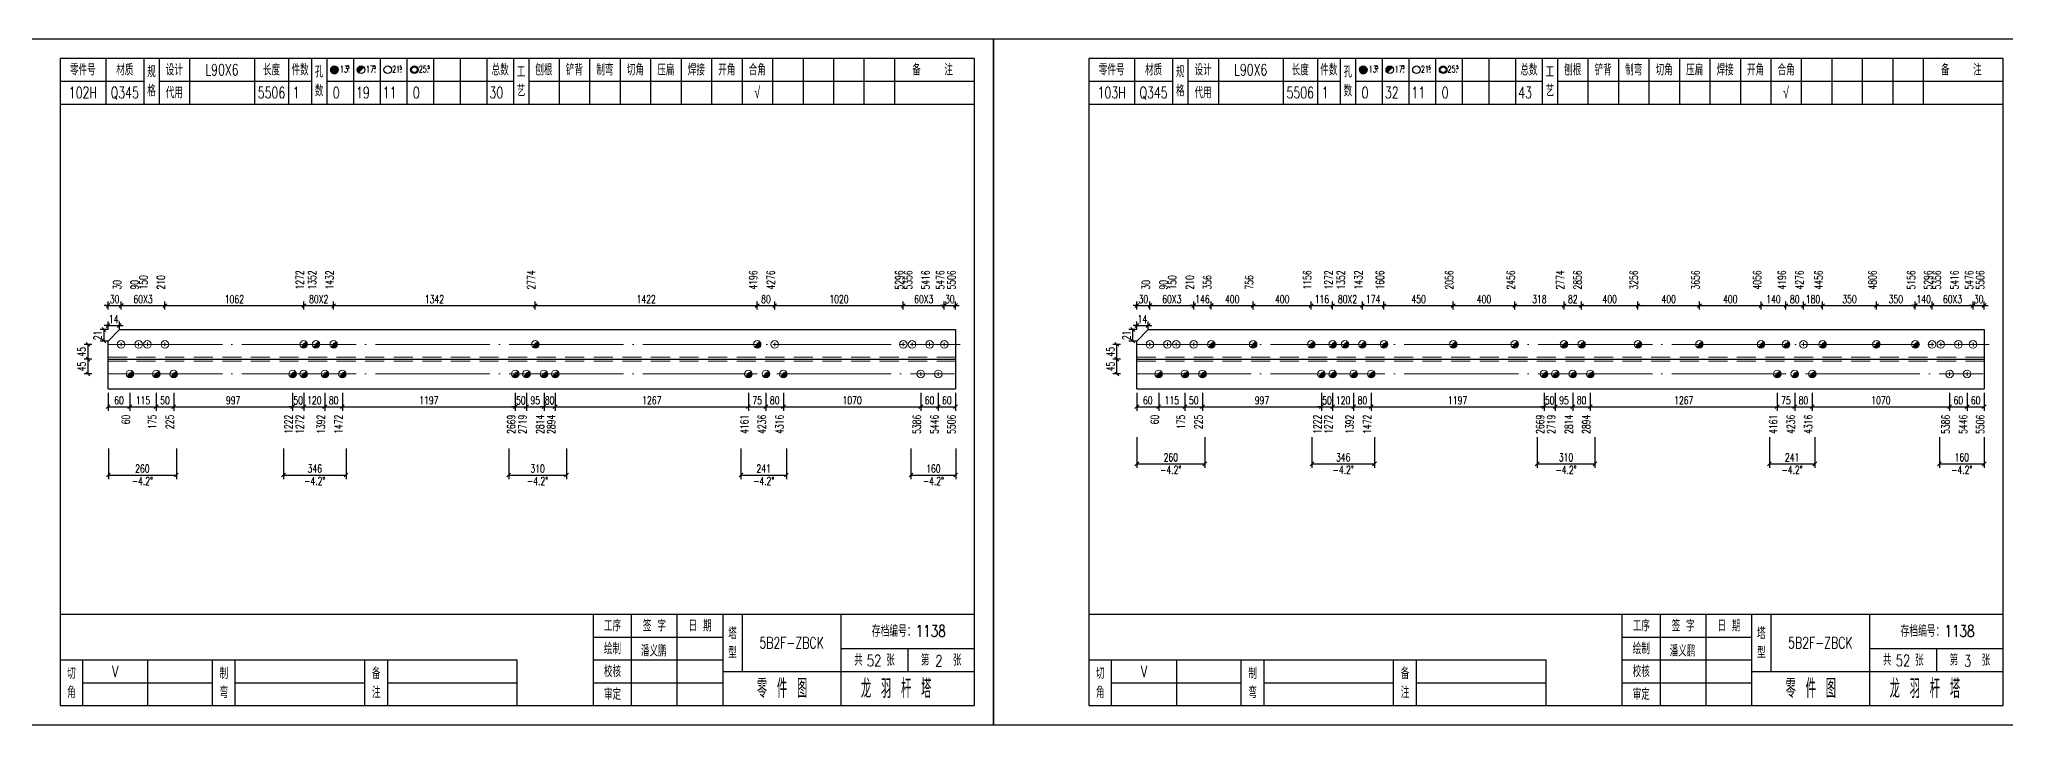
# Model space of a CAD drawing. Header units: millimetres. Extents: x 0 to 30240, y -10896 to -1348.
# Drawn here: x 290 to 806, y -1528 to -1348 of the extents above; entities that cross this region are included whole.
import ezdxf
from ezdxf.enums import TextEntityAlignment as Align

# ---------------------------------------------------------------- set-up
doc = ezdxf.new("R2010")
doc.units = ezdxf.units.MM
doc.header["$LTSCALE"] = 20
doc.header["$PDMODE"] = 1
doc.linetypes.add('DASHDOT2X', pattern=[1.75, 1.5, -0.125, 0, -0.125])
doc.linetypes.add('HIDDEN', pattern=[0.375, 0.25, -0.125])
for name, color, linetype, lineweight in [('1', 7, 'Continuous', 25), ('11', 3, 'Continuous', 13), ('2', 1, 'HIDDEN', 13), ('5', 1, 'Continuous', 13), ('7', 2, 'DASHDOT2X', 13)]:
    doc.layers.add(name, color=color, linetype=linetype, lineweight=lineweight)
doc.styles.get("Standard").update_dxf_attribs({"font": 'simplex', "width": 0.7, "bigfont": 'gbhzfs.shx'})
doc.styles.add('SYMBOL_TXT', font='txt.shx', dxfattribs={"width": 0.6})
doc.styles.add('TITLE_TXT', font='simplex.shx', dxfattribs={"width": 0.75, "height": 2.5, "bigfont": 'gbhzfs.shx'})
doc.dimstyles.get("Standard").update_dxf_attribs({"dimtxt": 2.1, "dimasz": 1, "dimexe": 1.05, "dimexo": 0, "dimgap": 0.63, "dimtad": 1, "dimzin": 0, "dimdsep": 46, "dimtxsty": 'standard', "dimblk": 'OBLIQUE', "dimblk1": 'OBLIQUE', "dimblk2": 'OBLIQUE', "dimcen": 0.09, "dimadec": 0, "dimazin": 0, "dimtfac": 1, "dimtdec": 1, "dimtix": 1, "dimtmove": 0, "dimatfit": 3, "dimfxl": 0, "dimtolj": 1, "dimtzin": 0, "dimarcsym": 0})
pattern_1 = [(0, (-3, 0), (0, 0.0125), [])]

# ---------------------------------------------------------------- blocks, each defined once
blk = doc.blocks.new('M12_HOLE')
h = blk.add_hatch()
h.set_pattern_fill('LINE', scale=0.1, style=0)
h.set_pattern_definition(pattern_1)
h.paths.add_polyline_path([(-5, 0, 1), (-1, 0, 1)])
at = {"color": 7}
blk.add_circle((-3, 0), 2, dxfattribs=at)
at = {"color": 7, "attachment_point": 1, "style": 'SYMBOL_TXT'}
for s, insert, char_height, width in [('13\\f??|b0|i0|c0|p54;.', (-0.1, 2.1), 3.5, 5.707), ('5', (3.7, 2.3), 1.8, 2.931)]:
    blk.add_mtext(s, dxfattribs=dict(at, insert=insert, char_height=char_height, width=width))
blk = doc.blocks.new('M16_HOLE')
h = blk.add_hatch()
h.set_pattern_fill('LINE', scale=0.1, style=0)
h.set_pattern_definition(pattern_1)
h.paths.add_polyline_path([(-1.6, 1.4, 0.668179), (-5, 0, 0.198912), (-4.4, -1.4)])
at = {"color": 7}
blk.add_circle((-3, 0), 2, dxfattribs=at)
at = {"color": 7, "attachment_point": 1, "style": 'SYMBOL_TXT'}
for s, insert, char_height, width in [('17.', (-0.4, 2.1), 3.5, 6.316), ('5', (3.6, 2.3), 1.8, 1.822)]:
    blk.add_mtext(s, dxfattribs=dict(at, insert=insert, char_height=char_height, width=width))
blk = doc.blocks.new('M20_HOLE')
at = {"color": 7}
blk.add_circle((-3, 0), 2, dxfattribs=at)
at = {"color": 7, "attachment_point": 1, "style": 'SYMBOL_TXT'}
for s, insert, char_height, width in [('21.', (-0.7, 2), 3.5, 6.074), ('5', (3.3, 2), 1.8, 1.458)]:
    blk.add_mtext(s, dxfattribs=dict(at, insert=insert, char_height=char_height, width=width))
blk = doc.blocks.new('M24_HOLE')
at = {"color": 7}
for radius in [2, 1.5]:
    blk.add_circle((-3, 0), radius, dxfattribs=at)
at = {"color": 7, "attachment_point": 1, "style": 'SYMBOL_TXT'}
for s, insert, char_height, width in [('25.', (-0.7, 2.1), 3.5, 2.429), ('5', (3.9, 2.3), 1.8, 1.944)]:
    blk.add_mtext(s, dxfattribs=dict(at, insert=insert, char_height=char_height, width=width))
blk = doc.blocks.new('JgCard')
for p, q in [((270, 180), (0, 180)), ((0, 180), (0, 0)), ((270, 0), (270, 180)), ((265, 175), (25, 175)), ((25, 175), (25, 5)), ((37, 175), (37, 163)), ((47, 175), (47, 163)), ((51, 175), (51, 163)), ((59, 175), (59, 163)), ((76, 175), (76, 163)), ((85, 175), (85, 163)), ((91, 175), (91, 163)), ((95, 175), (95, 163)), ((102, 175), (102, 163)), ((109, 175), (109, 163)), ((116, 175), (116, 163)), ((123, 175), (123, 163)), ((130, 175), (130, 163)), ((137, 175), (137, 163)), ((144, 175), (144, 163)), ((148, 175), (148, 163)), ((156, 175), (156, 163)), ((164, 175), (164, 163)), ((172, 175), (172, 163)), ((180, 175), (180, 163)), ((188, 175), (188, 163)), ((196, 175), (196, 163)), ((204, 175), (204, 163)), ((212, 175), (212, 163)), ((220, 175), (220, 163)), ((228, 175), (228, 163)), ((236, 175), (236, 163)), ((244, 175), (244, 163)), ((265, 5), (265, 175)), ((25, 169), (47, 169)), ((51, 169), (91, 169)), ((95, 169), (144, 169)), ((148, 169), (265, 169)), ((25, 163), (265, 163)), ((25, 29), (265, 29)), ((165, 5), (165, 29)), ((175, 5), (175, 29)), ((187, 5), (187, 29)), ((199, 5), (199, 29)), ((204, 29), (204, 14)), ((230, 5), (230, 29)), ((165, 23), (199, 23)), ((25, 17), (145, 17)), ((31, 5), (31, 17)), ((48, 17), (48, 5)), ((65, 5), (65, 17)), ((71, 5), (71, 17)), ((105, 5), (105, 17)), ((111, 5), (111, 17)), ((145, 5), (145, 17)), ((165, 17), (199, 17)), ((230, 20), (265, 20)), ((247.5, 20), (247.5, 14)), ((31, 11), (65, 11)), ((71, 11), (105, 11)), ((111, 11), (145, 11)), ((165, 11), (199, 11)), ((199, 14), (265, 14)), ((0, 0), (270, 0)), ((25, 5), (265, 5))]:
    blk.add_line(p, q)
blk.add_lwpolyline([(96.03, 171.99, -1), (98.03, 171.99, -1)], format="xyb", close=True)
blk.add_point((145, 96))
at = {"xscale": 0.5, "yscale": 0.5, "zscale": 0.5}
for name, p in [('M12_HOLE', (98.53, 171.99)), ('M16_HOLE', (105.5, 172)), ('M20_HOLE', (112.5, 172)), ('M24_HOLE', (119.5, 172))]:
    blk.add_blockref(name, p, dxfattribs=at)
at = {"style": 'TITLE_TXT', "width": 0.75}
for s, height, p in [('存档编号：1138', 3.076, (238.02, 23.07)), ('潘义鹏', 3, (177.45, 17.91)), ('龙 羽 杆 塔', 5, (235.17, 6.97))]:
    blk.add_text(s, height=height, dxfattribs=at).set_placement(p)
at = {"attachment_point": 5, "style": 'TITLE_TXT'}
for s, insert, char_height, width in [('零件号', (31, 172), 3, 15), ('材质', (42, 172), 3, 8), ('规格', (49, 169), 3, 4), ('设计', (55, 172), 3, 8), ('长度', (80.5, 172), 3, 8), ('件数', (88, 172), 3, 6), ('孔数', (93, 169), 3, 4), ('总数', (140.5, 172), 3, 7), ('工\\P艺', (146, 169), 3, 4), ('刨根', (152, 172), 3, 8), ('铲背', (160, 172), 3, 8), ('制弯', (168, 172), 3, 8), ('切角', (176, 172), 3, 8), ('压扁', (184, 172), 3, 8), ('焊接', (192, 172), 3, 8), ('开角', (200, 172), 3, 8), ('合角', (208, 172), 3, 8), ('备    注', (254, 172), 3, 22), ('代用', (55, 166), 3, 8), ('工序', (170, 26), 3, 10), ('签 字', (181, 26), 3, 12), ('日 期', (193, 26), 3, 12), ('塔\\P型', (201.5, 21.5), 3, 5), ('绘制', (170, 20), 3, 10), ('校核', (170, 14), 3, 10), ('共    张', (238.75, 17), 3, 17.5), ('第    张', (256.25, 17), 3, 17.5), ('切\\P角', (28, 11), 3, 6), ('制\\P弯', (68, 11), 3, 6), ('备\\P注', (108, 11), 3, 6), ('零 件 图', (214.5, 9.5), 5, 31), ('审定', (170, 8), 3, 10)]:
    blk.add_mtext(s, dxfattribs=dict(at, insert=insert, char_height=char_height, width=width))
blk = doc.blocks.new('M16')
for p, q in [((-0.71, -0.71), (0.71, 0.71)), ((-0.4, 0), (0.4, 0)), ((0, 0.4), (0, -0.4))]:
    blk.add_line(p, q)
blk.add_circle((0, 0), 1)
for radius in [0.8, 0.6, 0.4, 0.2]:
    blk.add_arc((0, 0), radius, 225, 45)
blk = doc.blocks.new('M20')
for p, q in [((-0.5, 0), (0.5, 0)), ((0, -0.5), (0, 0.5))]:
    blk.add_line(p, q)
blk.add_circle((0, 0), 1)
blk = doc.blocks.new('_Oblique')
at = {"color": 0, "linetype": 'ByBlock', "lineweight": -2}
blk.add_line((-0.5, -0.5), (0.5, 0.5), dxfattribs=at)
blk = doc.blocks.new('*D62')
at = {"layer": '11', "color": 0, "lineweight": -2}
for p, q in [((356.04, -1444.36), (355.04, -1444.36)), ((356.04, -1440.68), (356.04, -1445.41)), ((356.04, -1444.36), (358.98, -1444.36)), ((358.98, -1440.68), (358.98, -1445.41)), ((358.98, -1444.36), (359.98, -1444.36))]:
    blk.add_line(p, q, dxfattribs=at)
at = {"layer": 'Defpoints', "color": 0}
for p in [(356.04, -1440.68), (358.98, -1440.68), (358.98, -1444.36)]:
    blk.add_point(p, dxfattribs=at)
at = {"layer": '11', "color": 0, "lineweight": -2}
blk.add_blockref('_Oblique', (356.04, -1444.36), dxfattribs=at)
at = {"layer": '11', "color": 0, "lineweight": -2, "rotation": 180}
blk.add_blockref('_Oblique', (358.98, -1444.36), dxfattribs=at)
at = {"layer": '11', "color": 0, "insert": (357.51, -1442.68), "char_height": 2.1, "attachment_point": 5}
blk.add_mtext('\\A1;50', dxfattribs=at)
blk = doc.blocks.new('*D66')
at = {"layer": '11', "color": 0, "lineweight": -2}
for p, q in [((414.48, -1444.36), (413.48, -1444.36)), ((414.48, -1440.68), (414.48, -1445.41)), ((414.48, -1444.36), (417.42, -1444.36)), ((417.42, -1440.68), (417.42, -1445.41)), ((417.42, -1444.36), (418.42, -1444.36))]:
    blk.add_line(p, q, dxfattribs=at)
at = {"layer": 'Defpoints', "color": 0}
for p in [(414.48, -1440.68), (417.42, -1440.68), (417.42, -1444.36)]:
    blk.add_point(p, dxfattribs=at)
at = {"layer": '11', "color": 0, "lineweight": -2}
blk.add_blockref('_Oblique', (414.48, -1444.36), dxfattribs=at)
at = {"layer": '11', "color": 0, "lineweight": -2, "rotation": 180}
blk.add_blockref('_Oblique', (417.42, -1444.36), dxfattribs=at)
at = {"layer": '11', "color": 0, "insert": (415.95, -1442.68), "char_height": 2.1, "attachment_point": 5}
blk.add_mtext('\\A1;50', dxfattribs=at)
blk = doc.blocks.new('*D68')
at = {"layer": '11', "color": 0, "lineweight": -2}
for p, q in [((422.02, -1444.36), (421.02, -1444.36)), ((422.02, -1440.68), (422.02, -1445.41)), ((422.02, -1444.36), (424.96, -1444.36)), ((424.96, -1440.68), (424.96, -1445.41)), ((424.96, -1444.36), (425.96, -1444.36))]:
    blk.add_line(p, q, dxfattribs=at)
at = {"layer": 'Defpoints', "color": 0}
for p in [(422.02, -1440.68), (424.96, -1440.68), (424.96, -1444.36)]:
    blk.add_point(p, dxfattribs=at)
at = {"layer": '11', "color": 0, "lineweight": -2}
blk.add_blockref('_Oblique', (422.02, -1444.36), dxfattribs=at)
at = {"layer": '11', "color": 0, "lineweight": -2, "rotation": 180}
blk.add_blockref('_Oblique', (424.96, -1444.36), dxfattribs=at)
at = {"layer": '11', "color": 0, "insert": (423.49, -1442.68), "char_height": 2.1, "attachment_point": 5}
blk.add_mtext('\\A1;80', dxfattribs=at)
blk = doc.blocks.new('*D75')
at = {"layer": '11', "color": 0, "lineweight": -2}
for p, q in [((307.6, -1417.79), (306.6, -1417.79)), ((307.6, -1418.84), (307.6, -1416.74)), ((307.6, -1417.79), (311.04, -1417.79)), ((311.04, -1418.84), (311.04, -1416.74)), ((311.04, -1417.79), (312.04, -1417.79))]:
    blk.add_line(p, q, dxfattribs=at)
at = {"layer": 'Defpoints', "color": 0}
for p in [(307.6, -1418.84), (311.04, -1417.79), (311.04, -1418.84)]:
    blk.add_point(p, dxfattribs=at)
at = {"layer": '11', "color": 0, "lineweight": -2}
blk.add_blockref('_Oblique', (307.6, -1417.79), dxfattribs=at)
at = {"layer": '11', "color": 0, "lineweight": -2, "rotation": 180}
blk.add_blockref('_Oblique', (311.04, -1417.79), dxfattribs=at)
at = {"layer": '11', "color": 0, "insert": (309.32, -1416.11), "char_height": 2.1, "attachment_point": 5}
blk.add_mtext('\\A1;30', dxfattribs=at)
blk = doc.blocks.new('*D84')
at = {"layer": '11', "color": 0, "lineweight": -2}
for p, q in [((527.06, -1417.79), (526.06, -1417.79)), ((527.06, -1418.84), (527.06, -1416.74)), ((527.06, -1417.79), (530, -1417.79)), ((530, -1418.84), (530, -1416.74)), ((530, -1417.79), (531, -1417.79))]:
    blk.add_line(p, q, dxfattribs=at)
at = {"layer": 'Defpoints', "color": 0}
for p in [(527.06, -1418.84), (530, -1417.79), (530, -1418.84)]:
    blk.add_point(p, dxfattribs=at)
at = {"layer": '11', "color": 0, "lineweight": -2}
blk.add_blockref('_Oblique', (527.06, -1417.79), dxfattribs=at)
at = {"layer": '11', "color": 0, "lineweight": -2, "rotation": 180}
blk.add_blockref('_Oblique', (530, -1417.79), dxfattribs=at)
at = {"layer": '11', "color": 0, "insert": (528.53, -1416.11), "char_height": 2.1, "attachment_point": 5}
blk.add_mtext('\\A1;30', dxfattribs=at)
blk = doc.blocks.new('*D86')
at = {"layer": '11', "color": 0, "lineweight": -2}
for p, q in [((307.6, -1423.04), (306.6, -1423.04)), ((307.6, -1424.09), (307.6, -1421.99)), ((307.6, -1423.04), (310.58, -1423.04)), ((310.58, -1424.09), (310.58, -1421.99)), ((310.58, -1423.04), (311.58, -1423.04))]:
    blk.add_line(p, q, dxfattribs=at)
at = {"layer": 'Defpoints', "color": 0}
for p in [(307.6, -1424.09), (310.58, -1423.04), (310.58, -1424.09)]:
    blk.add_point(p, dxfattribs=at)
at = {"layer": '11', "color": 0, "lineweight": -2}
blk.add_blockref('_Oblique', (307.6, -1423.04), dxfattribs=at)
at = {"layer": '11', "color": 0, "lineweight": -2, "rotation": 180}
blk.add_blockref('_Oblique', (310.58, -1423.04), dxfattribs=at)
at = {"layer": '11', "color": 0, "insert": (309.09, -1421.36), "char_height": 2.1, "attachment_point": 5}
blk.add_mtext('\\A1;14', dxfattribs=at)
blk = doc.blocks.new('*D93')
at = {"layer": '11', "color": 0, "lineweight": -2}
for p, q in [((626.04, -1444.36), (625.04, -1444.36)), ((626.04, -1440.68), (626.04, -1445.41)), ((626.04, -1444.36), (628.98, -1444.36)), ((628.98, -1440.68), (628.98, -1445.41)), ((628.98, -1444.36), (629.98, -1444.36))]:
    blk.add_line(p, q, dxfattribs=at)
at = {"layer": 'Defpoints', "color": 0}
for p in [(626.04, -1440.68), (628.98, -1440.68), (628.98, -1444.36)]:
    blk.add_point(p, dxfattribs=at)
at = {"layer": '11', "color": 0, "lineweight": -2}
blk.add_blockref('_Oblique', (626.04, -1444.36), dxfattribs=at)
at = {"layer": '11', "color": 0, "lineweight": -2, "rotation": 180}
blk.add_blockref('_Oblique', (628.98, -1444.36), dxfattribs=at)
at = {"layer": '11', "color": 0, "insert": (627.51, -1442.68), "char_height": 2.1, "attachment_point": 5}
blk.add_mtext('\\A1;50', dxfattribs=at)
blk = doc.blocks.new('*D97')
at = {"layer": '11', "color": 0, "lineweight": -2}
for p, q in [((684.48, -1444.36), (683.48, -1444.36)), ((684.48, -1440.68), (684.48, -1445.41)), ((684.48, -1444.36), (687.42, -1444.36)), ((687.42, -1440.68), (687.42, -1445.41)), ((687.42, -1444.36), (688.42, -1444.36))]:
    blk.add_line(p, q, dxfattribs=at)
at = {"layer": 'Defpoints', "color": 0}
for p in [(684.48, -1440.68), (687.42, -1440.68), (687.42, -1444.36)]:
    blk.add_point(p, dxfattribs=at)
at = {"layer": '11', "color": 0, "lineweight": -2}
blk.add_blockref('_Oblique', (684.48, -1444.36), dxfattribs=at)
at = {"layer": '11', "color": 0, "lineweight": -2, "rotation": 180}
blk.add_blockref('_Oblique', (687.42, -1444.36), dxfattribs=at)
at = {"layer": '11', "color": 0, "insert": (685.95, -1442.68), "char_height": 2.1, "attachment_point": 5}
blk.add_mtext('\\A1;50', dxfattribs=at)
blk = doc.blocks.new('*D106')
at = {"layer": '11', "color": 0, "lineweight": -2}
for p, q in [((577.6, -1417.79), (576.6, -1417.79)), ((577.6, -1418.84), (577.6, -1416.74)), ((577.6, -1417.79), (581.04, -1417.79)), ((581.04, -1418.84), (581.04, -1416.74)), ((581.04, -1417.79), (582.04, -1417.79))]:
    blk.add_line(p, q, dxfattribs=at)
at = {"layer": 'Defpoints', "color": 0}
for p in [(577.6, -1418.84), (581.04, -1417.79), (581.04, -1418.84)]:
    blk.add_point(p, dxfattribs=at)
at = {"layer": '11', "color": 0, "lineweight": -2}
blk.add_blockref('_Oblique', (577.6, -1417.79), dxfattribs=at)
at = {"layer": '11', "color": 0, "lineweight": -2, "rotation": 180}
blk.add_blockref('_Oblique', (581.04, -1417.79), dxfattribs=at)
at = {"layer": '11', "color": 0, "insert": (579.32, -1416.11), "char_height": 2.1, "attachment_point": 5}
blk.add_mtext('\\A1;30', dxfattribs=at)
blk = doc.blocks.new('*D108')
at = {"layer": '11', "color": 0, "lineweight": -2}
for p, q in [((592.54, -1417.79), (591.54, -1417.79)), ((592.54, -1418.84), (592.54, -1416.74)), ((592.54, -1417.79), (597.14, -1417.79)), ((597.14, -1418.84), (597.14, -1416.74)), ((597.14, -1417.79), (598.14, -1417.79))]:
    blk.add_line(p, q, dxfattribs=at)
at = {"layer": 'Defpoints', "color": 0}
for p in [(592.54, -1418.84), (597.14, -1417.79), (597.14, -1418.84)]:
    blk.add_point(p, dxfattribs=at)
at = {"layer": '11', "color": 0, "lineweight": -2}
blk.add_blockref('_Oblique', (592.54, -1417.79), dxfattribs=at)
at = {"layer": '11', "color": 0, "lineweight": -2, "rotation": 180}
blk.add_blockref('_Oblique', (597.14, -1417.79), dxfattribs=at)
at = {"layer": '11', "color": 0, "insert": (594.84, -1416.11), "char_height": 2.1, "attachment_point": 5}
blk.add_mtext('\\A1;146', dxfattribs=at)
blk = doc.blocks.new('*D126')
at = {"layer": '11', "color": 0, "lineweight": -2}
for p, q in [((781.9, -1417.79), (780.9, -1417.79)), ((781.9, -1418.84), (781.9, -1416.74)), ((781.9, -1417.79), (786.31, -1417.79)), ((786.31, -1418.84), (786.31, -1416.74)), ((786.31, -1417.79), (787.31, -1417.79))]:
    blk.add_line(p, q, dxfattribs=at)
at = {"layer": 'Defpoints', "color": 0}
for p in [(781.9, -1418.84), (786.31, -1417.79), (786.31, -1418.84)]:
    blk.add_point(p, dxfattribs=at)
at = {"layer": '11', "color": 0, "lineweight": -2}
blk.add_blockref('_Oblique', (781.9, -1417.79), dxfattribs=at)
at = {"layer": '11', "color": 0, "lineweight": -2, "rotation": 180}
blk.add_blockref('_Oblique', (786.31, -1417.79), dxfattribs=at)
at = {"layer": '11', "color": 0, "insert": (784.11, -1416.11), "char_height": 2.1, "attachment_point": 5}
blk.add_mtext('\\A1;140', dxfattribs=at)
blk = doc.blocks.new('*D128')
at = {"layer": '11', "color": 0, "lineweight": -2}
for p, q in [((797.06, -1417.79), (796.06, -1417.79)), ((797.06, -1418.84), (797.06, -1416.74)), ((797.06, -1417.79), (800, -1417.79)), ((800, -1418.84), (800, -1416.74)), ((800, -1417.79), (801, -1417.79))]:
    blk.add_line(p, q, dxfattribs=at)
at = {"layer": 'Defpoints', "color": 0}
for p in [(797.06, -1418.84), (800, -1417.79), (800, -1418.84)]:
    blk.add_point(p, dxfattribs=at)
at = {"layer": '11', "color": 0, "lineweight": -2}
blk.add_blockref('_Oblique', (797.06, -1417.79), dxfattribs=at)
at = {"layer": '11', "color": 0, "lineweight": -2, "rotation": 180}
blk.add_blockref('_Oblique', (800, -1417.79), dxfattribs=at)
at = {"layer": '11', "color": 0, "insert": (798.53, -1416.11), "char_height": 2.1, "attachment_point": 5}
blk.add_mtext('\\A1;30', dxfattribs=at)
blk = doc.blocks.new('*D130')
at = {"layer": '11', "color": 0, "lineweight": -2}
for p, q in [((577.6, -1423.04), (576.6, -1423.04)), ((577.6, -1424.09), (577.6, -1421.99)), ((577.6, -1423.04), (580.58, -1423.04)), ((580.58, -1424.09), (580.58, -1421.99)), ((580.58, -1423.04), (581.58, -1423.04))]:
    blk.add_line(p, q, dxfattribs=at)
at = {"layer": 'Defpoints', "color": 0}
for p in [(577.6, -1424.09), (580.58, -1423.04), (580.58, -1424.09)]:
    blk.add_point(p, dxfattribs=at)
at = {"layer": '11', "color": 0, "lineweight": -2}
blk.add_blockref('_Oblique', (577.6, -1423.04), dxfattribs=at)
at = {"layer": '11', "color": 0, "lineweight": -2, "rotation": 180}
blk.add_blockref('_Oblique', (580.58, -1423.04), dxfattribs=at)
at = {"layer": '11', "color": 0, "insert": (579.09, -1421.36), "char_height": 2.1, "attachment_point": 5}
blk.add_mtext('\\A1;14', dxfattribs=at)

msp = doc.modelspace()

# ---------------------------------------------------------------- linework, layer by layer
at = {"layer": '1'}
for p, q in [((307.6, -1427.115), (310.581, -1424.093)), ((310.581, -1424.093), (530, -1424.093)), ((530, -1424.093), (530, -1439.633)), ((577.6, -1427.115), (580.581, -1424.093)), ((580.581, -1424.093), (800, -1424.093)), ((800, -1424.093), (800, -1439.633)), ((307.6, -1431.863), (307.6, -1427.115)), ((577.6, -1431.863), (577.6, -1427.115)), ((307.6, -1439.633), (307.6, -1431.863)), ((307.6, -1431.863), (530, -1431.863)), ((577.6, -1439.633), (577.6, -1431.863)), ((577.6, -1431.863), (800, -1431.863)), ((307.6, -1439.633), (530, -1439.633)), ((577.6, -1439.633), (800, -1439.633))]:
    msp.add_line(p, q, dxfattribs=at)
at = {"layer": '2'}
for p, q in [((307.6, -1431.345), (530, -1431.345)), ((307.6, -1432.381), (530, -1432.381)), ((577.6, -1431.345), (800, -1431.345)), ((577.6, -1432.381), (800, -1432.381))]:
    msp.add_line(p, q, dxfattribs=at)
at = {"layer": '7'}
for p, q in [((307.6, -1427.978), (531.26, -1427.978)), ((577.6, -1427.978), (801.26, -1427.978)), ((307.6, -1435.748), (529.71, -1435.748)), ((577.6, -1435.748), (799.71, -1435.748))]:
    msp.add_line(p, q, dxfattribs=at)

# ---------------------------------------------------------------- block references
at = {"layer": '1'}
for p in [(270, -1527.863), (540, -1527.863)]:
    msp.add_blockref('JgCard', p, dxfattribs=at)
at = {"layer": '5'}
for name, p in [('M20', (311.04, -1427.978)), ('M20', (315.64, -1427.978)), ('M20', (317.94, -1427.978)), ('M20', (322.54, -1427.978)), ('M16', (358.978, -1427.978)), ('M16', (362.209, -1427.978)), ('M16', (366.809, -1427.978)), ('M16', (419.724, -1427.978)), ('M16', (477.968, -1427.978)), ('M20', (482.568, -1427.978)), ('M20', (516.31, -1427.978)), ('M20', (518.61, -1427.978)), ('M20', (523.21, -1427.978)), ('M20', (527.06, -1427.978)), ('M20', (581.04, -1427.978)), ('M20', (585.64, -1427.978)), ('M20', (587.94, -1427.978)), ('M20', (592.54, -1427.978)), ('M16', (597.14, -1427.978)), ('M16', (608.136, -1427.978)), ('M16', (623.372, -1427.978)), ('M16', (628.978, -1427.978)), ('M16', (632.209, -1427.978)), ('M16', (636.809, -1427.978)), ('M16', (642.468, -1427.978)), ('M16', (660.644, -1427.978)), ('M16', (676.801, -1427.978)), ('M16', (689.724, -1427.978)), ('M16', (694.324, -1427.978)), ('M16', (709.114, -1427.978)), ('M16', (725.27, -1427.978)), ('M16', (741.427, -1427.978)), ('M16', (747.968, -1427.978)), ('M20', (752.568, -1427.978)), ('M16', (757.583, -1427.978)), ('M16', (771.72, -1427.978)), ('M16', (781.9, -1427.978)), ('M20', (786.31, -1427.978)), ('M20', (788.61, -1427.978)), ('M20', (793.21, -1427.978)), ('M20', (797.06, -1427.978)), ('M16', (313.34, -1435.748)), ('M16', (320.24, -1435.748)), ('M16', (324.84, -1435.748)), ('M16', (356.038, -1435.748)), ('M16', (358.978, -1435.748)), ('M16', (364.509, -1435.748)), ('M16', (369.109, -1435.748)), ('M16', (414.484, -1435.748)), ('M16', (417.424, -1435.748)), ('M16', (422.024, -1435.748)), ('M16', (424.964, -1435.748)), ('M16', (475.668, -1435.748)), ('M16', (480.268, -1435.748)), ('M16', (484.868, -1435.748)), ('M20', (520.91, -1435.748)), ('M20', (525.51, -1435.748)), ('M16', (583.34, -1435.748)), ('M16', (590.24, -1435.748)), ('M16', (594.84, -1435.748)), ('M16', (626.038, -1435.748)), ('M16', (628.978, -1435.748)), ('M16', (634.509, -1435.748)), ('M16', (639.109, -1435.748)), ('M16', (684.484, -1435.748)), ('M16', (687.424, -1435.748)), ('M16', (692.024, -1435.748)), ('M16', (696.624, -1435.748)), ('M16', (745.668, -1435.748)), ('M16', (750.268, -1435.748)), ('M16', (754.868, -1435.748)), ('M20', (790.91, -1435.748)), ('M20', (795.51, -1435.748))]:
    msp.add_blockref(name, p, dxfattribs=at)

# ---------------------------------------------------------------- texts
at = {"style": 'TITLE_TXT', "width": 0.75}
for s, p in [('52', (506.734, -1512.53)), ('2', (524.691, -1512.621)), ('52', (776.734, -1512.53)), ('3', (794.691, -1512.621))]:
    msp.add_text(s, height=3, dxfattribs=at).set_placement(p)
at = {"layer": '1', "width": 0.7}
for s, p in [('L90X6', (337.5, -1355.863)), ('L90X6', (607.5, -1355.863)), ('102H', (301, -1361.863)), ('Q345', (312, -1361.863)), ('5506', (350.5, -1361.863)), ('1', (357, -1361.863)), ('0', (367.5, -1361.863)), ('19', (374.5, -1361.863)), ('11', (381.5, -1361.863)), ('0', (388.5, -1361.863)), ('30', (409.5, -1361.863)), ('√', (478, -1361.863)), ('103H', (571, -1361.863)), ('Q345', (582, -1361.863)), ('5506', (620.5, -1361.863)), ('1', (627, -1361.863)), ('0', (637.5, -1361.863)), ('32', (644.5, -1361.863)), ('11', (651.5, -1361.863)), ('0', (658.5, -1361.863)), ('43', (679.5, -1361.863)), ('√', (748, -1361.863)), ('V', (309.5, -1513.863)), ('V', (579.5, -1513.863))]:
    msp.add_text(s, height=3, dxfattribs=at).set_placement(p, align=Align.MIDDLE_CENTER)
for s, p in [('1272', (358.978, -1413.593)), ('1352', (362.209, -1413.593)), ('1432', (366.809, -1413.593)), ('2774', (419.724, -1413.593)), ('4196', (477.968, -1413.593)), ('4276', (482.568, -1413.593)), ('5296', (516.316, -1413.593)), ('5356', (518.621, -1413.593)), ('5416', (523.221, -1413.593)), ('5476', (527.074, -1413.593)), ('5506', (530, -1413.593)), ('1156', (623.378, -1413.593)), ('1272', (628.978, -1413.593)), ('1352', (632.209, -1413.593)), ('1432', (636.809, -1413.593)), ('1606', (642.474, -1413.593)), ('2056', (660.65, -1413.593)), ('2456', (676.806, -1413.593)), ('2774', (689.724, -1413.593)), ('2856', (694.333, -1413.593)), ('3256', (709.12, -1413.593)), ('3656', (725.276, -1413.593)), ('4056', (741.433, -1413.593)), ('4196', (747.968, -1413.593)), ('4276', (752.568, -1413.593)), ('4456', (757.589, -1413.593)), ('4806', (771.724, -1413.593)), ('5156', (781.905, -1413.593)), ('5296', (786.316, -1413.593)), ('5356', (788.621, -1413.593)), ('5416', (793.221, -1413.593)), ('5476', (797.074, -1413.593)), ('5506', (800, -1413.593)), ('30', (311.04, -1413.593)), ('90', (315.64, -1413.593)), ('150', (317.94, -1413.593)), ('210', (322.54, -1413.593)), ('30', (581.04, -1413.593)), ('90', (585.64, -1413.593)), ('150', (587.94, -1413.593)), ('210', (592.54, -1413.593)), ('356', (597.144, -1413.593)), ('756', (608.141, -1413.593))]:
    msp.add_text(s, height=2.1, rotation=90, dxfattribs=at).set_placement(p)
for s, p in [('60', (313.34, -1446.458)), ('175', (320.24, -1446.458)), ('225', (324.84, -1446.458)), ('1222', (356.038, -1446.458)), ('1272', (358.978, -1446.458)), ('1392', (364.509, -1446.458)), ('1472', (369.109, -1446.458)), ('2669', (414.484, -1446.458)), ('2719', (417.424, -1446.458)), ('2814', (422.024, -1446.458)), ('2894', (424.964, -1446.458)), ('4161', (475.668, -1446.458)), ('4236', (480.268, -1446.458)), ('4316', (484.868, -1446.458)), ('5386', (520.921, -1446.458)), ('5446', (525.517, -1446.458)), ('5506', (530, -1446.458)), ('60', (583.34, -1446.458)), ('175', (590.24, -1446.458)), ('225', (594.84, -1446.458)), ('1222', (626.038, -1446.458)), ('1272', (628.978, -1446.458)), ('1392', (634.509, -1446.458)), ('1472', (639.109, -1446.458)), ('2669', (684.484, -1446.458)), ('2719', (687.424, -1446.458)), ('2814', (692.024, -1446.458)), ('2894', (696.624, -1446.458)), ('4161', (745.668, -1446.458)), ('4236', (750.268, -1446.458)), ('4316', (754.868, -1446.458)), ('5386', (790.921, -1446.458)), ('5446', (795.517, -1446.458)), ('5506', (800, -1446.458))]:
    msp.add_text(s, height=2.1, rotation=90, dxfattribs=at).set_placement(p, align=Align.RIGHT)
for p in [(586.527, -1459.863), (631.778, -1459.863), (690.251, -1459.863), (749.584, -1459.863), (794.116, -1459.863), (316.61, -1462.818), (361.86, -1462.818), (420.334, -1462.818), (479.666, -1462.818), (524.199, -1462.818)]:
    msp.add_text('-4.2°', height=2.1, dxfattribs=at).set_placement(p, align=Align.TOP_CENTER)
at = {"layer": '1', "char_height": 3, "width": 26, "attachment_point": 5}
for insert in [(487, -1506.363), (757, -1506.363)]:
    msp.add_mtext('5B2F-ZBCK', dxfattribs=dict(at, insert=insert))

# ---------------------------------------------------------------- dimensions: what is measured, and where the dimension line sits
at = {"layer": '1'}
for base, p1, p2 in [((302.35, -1427.978), (303.35, -1431.863), (303.35, -1427.978)), ((572.35, -1427.978), (573.35, -1431.863), (573.35, -1427.978)), ((302.35, -1431.863), (303.35, -1435.748), (303.35, -1431.863)), ((572.35, -1431.863), (573.35, -1435.748), (573.35, -1431.863))]:
    msp.add_linear_dim(base=base, p1=p1, p2=p2, angle=90, text='45', dimstyle='standard', dxfattribs=at).render()
for base, p1, p2, text in [((595.455, -1459.338), (577.6, -1452.338), (595.455, -1452.338), '260'), ((639.986, -1459.338), (623.569, -1452.338), (639.986, -1452.338), '346'), ((697.831, -1459.338), (682.671, -1452.338), (697.831, -1452.338), '310'), ((755.547, -1459.338), (743.621, -1452.338), (755.547, -1452.338), '241'), ((800, -1459.338), (788.232, -1452.338), (800, -1452.338), '160'), ((325.537, -1462.293), (307.683, -1455.293), (325.537, -1455.293), '260'), ((370.069, -1462.293), (353.652, -1455.293), (370.069, -1455.293), '346'), ((427.914, -1462.293), (412.753, -1455.293), (427.914, -1455.293), '310'), ((485.629, -1462.293), (473.703, -1455.293), (485.629, -1455.293), '241'), ((530.083, -1462.293), (518.315, -1455.293), (530.083, -1455.293), '160')]:
    msp.add_linear_dim(base=base, p1=p1, p2=p2, text=text, dimstyle='standard', dxfattribs=at).render()
at = {"layer": '11'}
for base, p1, p2, text, picture, middle in [((311.04, -1417.793), (307.6, -1418.843), (311.04, -1418.843), '30', '*D75', (309.32, -1416.113)), ((530, -1417.793), (527.06, -1418.843), (530, -1418.843), '30', '*D84', (528.53, -1416.113)), ((581.04, -1417.793), (577.6, -1418.843), (581.04, -1418.843), '30', '*D106', (579.32, -1416.113)), ((597.14, -1417.793), (592.54, -1418.843), (597.14, -1418.843), '146', '*D108', (594.84, -1416.113)), ((786.31, -1417.793), (781.9, -1418.843), (786.31, -1418.843), '140', '*D126', (784.105, -1416.113)), ((800, -1417.793), (797.06, -1418.843), (800, -1418.843), '30', '*D128', (798.53, -1416.113)), ((310.581, -1423.043), (307.6, -1424.093), (310.581, -1424.093), '14', '*D86', (309.091, -1421.363)), ((580.581, -1423.043), (577.6, -1424.093), (580.581, -1424.093), '14', '*D130', (579.091, -1421.363)), ((358.978, -1444.358), (356.038, -1440.683), (358.978, -1440.683), '50', '*D62', (357.508, -1442.678)), ((417.424, -1444.358), (414.484, -1440.683), (417.424, -1440.683), '50', '*D66', (415.954, -1442.678)), ((424.964, -1444.358), (422.024, -1440.683), (424.964, -1440.683), '80', '*D68', (423.494, -1442.678)), ((628.978, -1444.358), (626.038, -1440.683), (628.978, -1440.683), '50', '*D93', (627.508, -1442.678)), ((687.424, -1444.358), (684.484, -1440.683), (687.424, -1440.683), '50', '*D97', (685.954, -1442.678))]:
    dim = msp.add_linear_dim(base=base, p1=p1, p2=p2, text=text, dimstyle='standard', dxfattribs=at)
    dim.commit()
    dim.dimension.update_dxf_attribs({"geometry": picture, "text_midpoint": middle})
for base, p1, p2, text in [((322.54, -1417.793), (311.04, -1418.843), (322.54, -1418.843), '60X3'), ((358.978, -1417.793), (322.54, -1418.843), (358.978, -1418.843), '1062'), ((366.809, -1417.793), (358.978, -1418.843), (366.809, -1418.843), '80X2'), ((419.724, -1417.793), (366.809, -1418.843), (419.724, -1418.843), '1342'), ((477.968, -1417.793), (419.724, -1418.843), (477.968, -1418.843), '1422'), ((482.568, -1417.793), (477.968, -1418.843), (482.568, -1418.843), '80'), ((516.31, -1417.793), (482.568, -1418.843), (516.31, -1418.843), '1020'), ((527.06, -1417.793), (516.31, -1418.843), (527.06, -1418.843), '60X3'), ((592.54, -1417.793), (581.04, -1418.843), (592.54, -1418.843), '60X3'), ((608.136, -1417.793), (597.14, -1418.843), (608.136, -1418.843), '400'), ((623.372, -1417.793), (608.136, -1418.843), (623.372, -1418.843), '400'), ((628.978, -1417.793), (623.372, -1418.843), (628.978, -1418.843), '116'), ((636.809, -1417.793), (628.978, -1418.843), (636.809, -1418.843), '80X2'), ((642.468, -1417.793), (636.809, -1418.843), (642.468, -1418.843), '174'), ((660.644, -1417.793), (642.468, -1418.843), (660.644, -1418.843), '450'), ((676.801, -1417.793), (660.644, -1418.843), (676.801, -1418.843), '400'), ((689.724, -1417.793), (676.801, -1418.843), (689.724, -1418.843), '318'), ((694.324, -1417.793), (689.724, -1418.843), (694.324, -1418.843), '82'), ((709.114, -1417.793), (694.324, -1418.843), (709.114, -1418.843), '400'), ((725.27, -1417.793), (709.114, -1418.843), (725.27, -1418.843), '400'), ((741.427, -1417.793), (725.27, -1418.843), (741.427, -1418.843), '400'), ((747.968, -1417.793), (741.427, -1418.843), (747.968, -1418.843), '140'), ((752.568, -1417.793), (747.968, -1418.843), (752.568, -1418.843), '80'), ((757.583, -1417.793), (752.568, -1418.843), (757.583, -1418.843), '180'), ((771.72, -1417.793), (757.583, -1418.843), (771.72, -1418.843), '350'), ((781.9, -1417.793), (771.72, -1418.843), (781.9, -1418.843), '350'), ((797.06, -1417.793), (786.31, -1418.843), (797.06, -1418.843), '60X3'), ((313.34, -1444.358), (307.6, -1440.683), (313.34, -1440.683), '60'), ((320.24, -1444.358), (313.34, -1440.683), (320.24, -1440.683), '115'), ((324.84, -1444.358), (320.24, -1440.683), (324.84, -1440.683), '50'), ((356.038, -1444.358), (324.84, -1440.683), (356.038, -1440.683), '997'), ((364.509, -1444.358), (358.978, -1440.683), (364.509, -1440.683), '120'), ((369.109, -1444.358), (364.509, -1440.683), (369.109, -1440.683), '80'), ((414.484, -1444.358), (369.109, -1440.683), (414.484, -1440.683), '1197'), ((422.024, -1444.358), (417.424, -1440.683), (422.024, -1440.683), '95'), ((475.668, -1444.358), (424.964, -1440.683), (475.668, -1440.683), '1267'), ((480.268, -1444.358), (475.668, -1440.683), (480.268, -1440.683), '75'), ((484.868, -1444.358), (480.268, -1440.683), (484.868, -1440.683), '80'), ((520.91, -1444.358), (484.868, -1440.683), (520.91, -1440.683), '1070'), ((525.51, -1444.358), (520.91, -1440.683), (525.51, -1440.683), '60'), ((530, -1444.358), (525.51, -1440.683), (530, -1440.683), '60'), ((583.34, -1444.358), (577.6, -1440.683), (583.34, -1440.683), '60'), ((590.24, -1444.358), (583.34, -1440.683), (590.24, -1440.683), '115'), ((594.84, -1444.358), (590.24, -1440.683), (594.84, -1440.683), '50'), ((626.038, -1444.358), (594.84, -1440.683), (626.038, -1440.683), '997'), ((634.509, -1444.358), (628.978, -1440.683), (634.509, -1440.683), '120'), ((639.109, -1444.358), (634.509, -1440.683), (639.109, -1440.683), '80'), ((684.484, -1444.358), (639.109, -1440.683), (684.484, -1440.683), '1197'), ((692.024, -1444.358), (687.424, -1440.683), (692.024, -1440.683), '95'), ((696.624, -1444.358), (692.024, -1440.683), (696.624, -1440.683), '80'), ((745.668, -1444.358), (696.624, -1440.683), (745.668, -1440.683), '1267'), ((750.268, -1444.358), (745.668, -1440.683), (750.268, -1440.683), '75'), ((754.868, -1444.358), (750.268, -1440.683), (754.868, -1440.683), '80'), ((790.91, -1444.358), (754.868, -1440.683), (790.91, -1440.683), '1070'), ((795.51, -1444.358), (790.91, -1440.683), (795.51, -1440.683), '60'), ((800, -1444.358), (795.51, -1440.683), (800, -1440.683), '60')]:
    msp.add_linear_dim(base=base, p1=p1, p2=p2, text=text, dimstyle='standard', dxfattribs=at).render()
for base, p1, p2 in [((306.55, -1424.093), (307.6, -1427.115), (307.6, -1424.093)), ((576.55, -1424.093), (577.6, -1427.115), (577.6, -1424.093))]:
    msp.add_linear_dim(base=base, p1=p1, p2=p2, angle=90, text='21', dimstyle='standard', dxfattribs=at).render()

doc.saveas('drawing.dxf')
